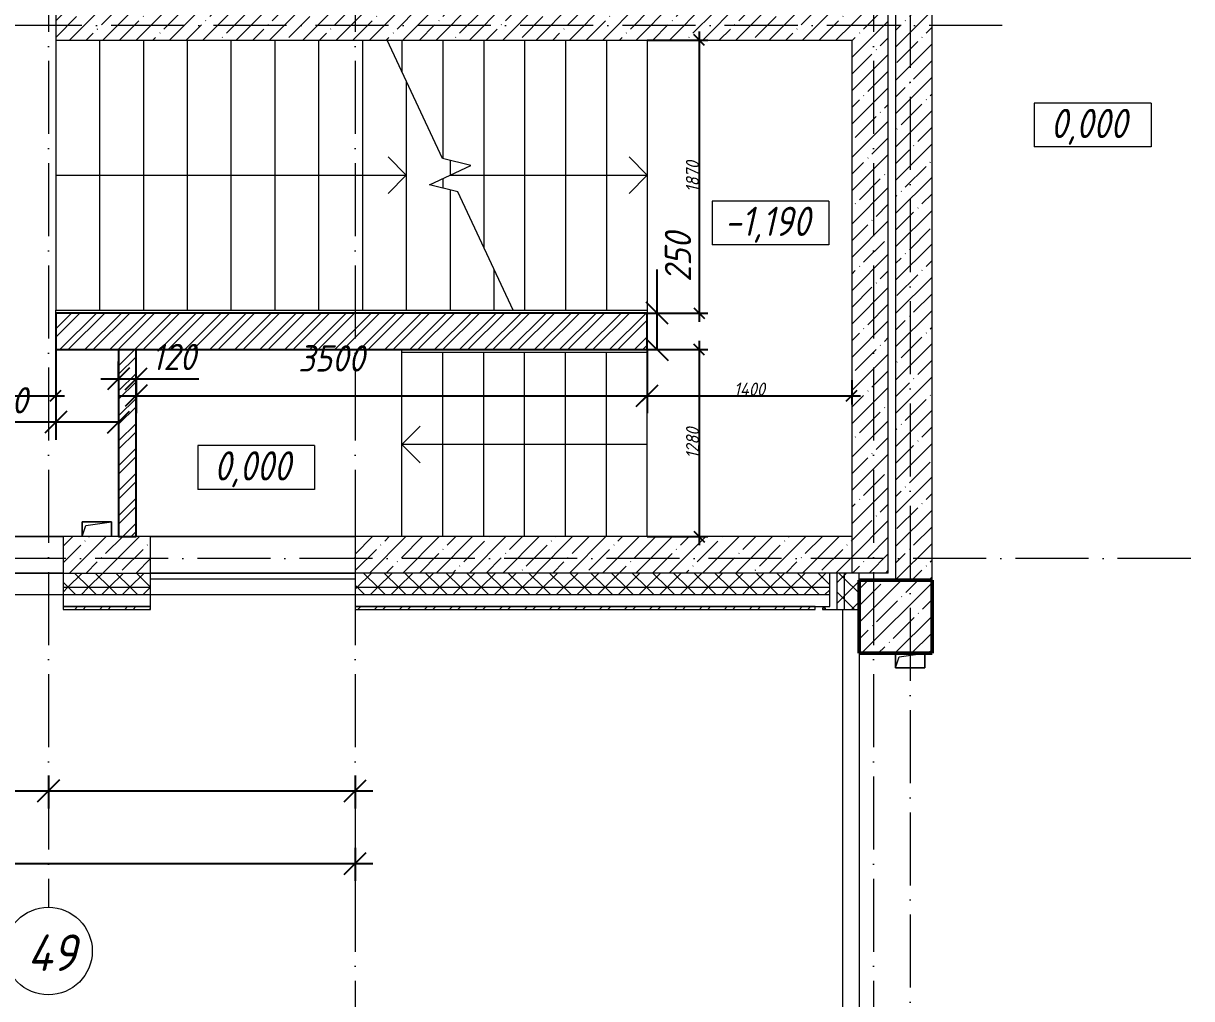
# Model space of a CAD drawing. Header units: millimetres. Extents: x -356862 to 418287, y 0 to 839748.
# Drawn here: x -106222 to -98224, y 596982 to 603663 of the extents above; entities that cross this region are included whole.
import ezdxf

# ---------------------------------------------------------------- set-up
doc = ezdxf.new("R2010")
doc.units = ezdxf.units.MM
doc.linetypes.add('50_200_ШТРИХ_1Т_ш5_п1_п1_', pattern=[700, 500, -100, 0, -100])
for name, color, linetype, lineweight in [('A-____-____-DIMS', 7, 'Continuous', 9), ('A-DOOR-____-OTLN', 7, 'Continuous', 9), ('A-FLOR-____-OTLN', 7, 'Continuous', 9), ('A-GENM-____-OTLN', 7, 'Continuous', 9), ('A-WALL-____-MCUT', 7, 'Continuous', 13), ('A-WALL-____-MCUT-3', 7, 'Continuous', 9), ('A-WALL-____-OTLN', 7, 'Continuous', 9), ('G-____-____-DIMS', 7, 'Continuous', 9), ('S-COLS-____-MCUT', 7, 'Continuous', 50), ('S-COLS-____-OTLN', 7, 'Continuous', 9), ('S-GRID-____-IDEN', 7, 'Continuous', 9), ('S-GRID-____-OTLN-1', 7, '50_200_ШТРИХ_1Т_ш5_п1_п1_', 9), ('S-STRS-____-MBND', 7, 'Continuous', 9), ('S-STRS-____-OTLN-1', 7, 'Continuous', 9)]:
    doc.layers.add(name, color=color, linetype=linetype, lineweight=lineweight)
for name, color, linetype, lineweight, true_color in [('A-DOOR-____-OTLN-1', 7, 'Continuous', 9, 0xffffff), ('A-WALL-____-MCUT-6', 7, 'Continuous', 25, 0x000000), ('A-WALL-____-MCUT-7', 7, 'Continuous', 9, 0x000000), ('A-WALL-____-PATT-2', 7, 'Continuous', 9, 0x787878), ('A-WALL-____-PATT-6', 7, 'Continuous', 9, 0x000000), ('A-WALL-FNSH-MCUT-3', 7, 'Continuous', 9, 0x000000)]:
    doc.layers.add(name, color=color, linetype=linetype, lineweight=lineweight, true_color=true_color)
doc.styles.add('ISOCPEUR_I', font='isocpeui.ttf', dxfattribs={"width": 0.9, "height": 2.5})
doc.styles.add('ISOCPEUR_I_10', font='isocpeui.ttf', dxfattribs={"width": 0.9, "height": 180})
doc.styles.add('ISOCPEUR_I_12', font='isocpeui.ttf', dxfattribs={"width": 0.9, "height": 180})
doc.styles.add('ISOCPEUR_I_2', font='isocpeui.ttf', dxfattribs={"width": 0.85, "height": 2.3})
doc.styles.add('ISOCPEUR_I_7', font='isocpeui.ttf', dxfattribs={"width": 0.9, "height": 90})
doc.dimstyles.new('ISO-1_8_0_9К_СРЕДНИЙ_Кладочные_2', dxfattribs={"dimscale": 304.8, "dimtxt": 89.638306, "dimasz": 0.246063, "dimexe": 0.19685, "dimexo": 0, "dimgap": 0, "dimtad": 1, "dimdec": 3, "dimrnd": 0.001, "dimdsep": 46, "dimtxsty": 'ISOCPEUR_I_7', "dimblk1": 'OBLIQUE', "dimblk2": 'OBLIQUE', "dimsah": 1, "dimcen": 0.09, "dimdle": 0.19685, "dimazin": 0, "dimtfac": 1, "dimtdec": 4, "dimtix": 1, "dimtmove": 1, "dimatfit": 3, "dimfxl": 1, "dimtvp": 1, "dimtolj": 1, "dimtzin": 0, "dimarcsym": 2})
doc.dimstyles.new('ISO-1_8_0_9К_СРЕДНИЙ_Кладочные_3', dxfattribs={"dimscale": 304.8, "dimtxt": 179.276612, "dimasz": 0.492126, "dimexe": 0.393701, "dimexo": 0, "dimgap": 0, "dimtad": 1, "dimdec": 3, "dimrnd": 0.001, "dimdsep": 46, "dimtxsty": 'ISOCPEUR_I_10', "dimblk1": 'OBLIQUE', "dimblk2": 'OBLIQUE', "dimsah": 1, "dimcen": 0.09, "dimdle": 0.393701, "dimazin": 0, "dimtfac": 1, "dimtdec": 4, "dimtix": 1, "dimtmove": 0, "dimatfit": 3, "dimfxl": 1, "dimtvp": 1, "dimtolj": 1, "dimtzin": 0, "dimarcsym": 2})
doc.dimstyles.new('ISO-1_8_0_9К_СРЕДНИЙ_Кладочные_4', dxfattribs={"dimscale": 304.8, "dimtxt": 179.276612, "dimasz": 0.492126, "dimexe": 0.393701, "dimexo": 0, "dimgap": 0, "dimtad": 1, "dimdec": 3, "dimrnd": 0.001, "dimdsep": 46, "dimtxsty": 'ISOCPEUR_I_10', "dimblk1": 'OBLIQUE', "dimblk2": 'OBLIQUE', "dimsah": 1, "dimcen": 0.09, "dimdle": 0.393701, "dimazin": 0, "dimtfac": 1, "dimtdec": 4, "dimtix": 1, "dimtmove": 1, "dimatfit": 3, "dimfxl": 1, "dimtvp": 1, "dimtolj": 1, "dimtzin": 0, "dimarcsym": 2})
doc.dimstyles.new('ISO-2_5_0_9К_БОЛЬШОЙ_ОСИ', dxfattribs={"dimscale": 304.8, "dimtxt": 248.995294, "dimasz": 0.492126, "dimexe": 0.393701, "dimexo": 0, "dimgap": 0, "dimtad": 1, "dimdec": 0, "dimzin": 0, "dimdsep": 46, "dimtxsty": 'ISOCPEUR_I', "dimblk1": 'OBLIQUE', "dimblk2": 'OBLIQUE', "dimsah": 1, "dimcen": 0.09, "dimdle": 0.393701, "dimazin": 0, "dimtfac": 1, "dimtdec": 4, "dimtix": 1, "dimtmove": 0, "dimatfit": 3, "dimfxl": 1, "dimtvp": 1, "dimtolj": 1, "dimtzin": 0, "dimarcsym": 2})
pattern_1 = [(45, (-175000.74, 544716.51), (-85.53659, 85.53659), []), (45, (-174943.71, 544716.51), (-85.53659, 85.53659), [])]
pattern_2 = [(45, (-175000.74, 544716.51), (-70.71068, 70.71068), []), (135, (-175000.74, 544716.51), (-70.71068, -70.71068), [])]
pattern_3 = [(45, (-175000.74, 544716.51), (-114.04925, 114.04925), []), (45, (-174886.69, 544716.51), (-114.04925, 114.04925), [201.612, -40.322, 3.353, -36.97])]

# ---------------------------------------------------------------- blocks, each defined once
blk = doc.blocks.new('BSC_Колонна _Прямоугольная - 500х500-V143-АР1_Кладочный план 1 этажа в осях 1-64_Ю-ЯЯ')
at = {"layer": 'S-COLS-____-OTLN'}
h = blk.add_hatch(dxfattribs=at)
h.set_pattern_fill('FP_147', color=256, style=0, pattern_type=2)
h.set_pattern_definition([(45, (-74750, -54881.04), (-114.04925, 114.04925), []), (45, (-74635.95, -54881.04), (-114.04925, 114.04925), [201.613, -40.323, 3.353, -36.97])])
h.paths.add_polyline_path([(-250, -250), (250, -250), (250, 250), (-250, 250), (-250, -77.8)], flags=0)
at = {"layer": 'S-COLS-____-MCUT'}
for p, q in [((250, 250), (-250, 250)), ((-250, 250), (-250, -250)), ((250, -250), (250, 250)), ((-250, -250), (250, -250))]:
    blk.add_line(p, q, dxfattribs=at)
blk = doc.blocks.new('Проем_Дверь_Прямоугольный - 1400х2400h_дверные проемы-27126712-АР1_Кладочный план 1 этажа в осях 1-64_Ю-ЯЯ')
at = {"layer": 'A-DOOR-____-OTLN-1'}
for p, q in [((700, 125), (-700, 125)), ((700, -125), (-700, -125))]:
    blk.add_line(p, q, dxfattribs=at)
blk = doc.blocks.new('Проем_Дверь_Прямоугольный - 2100х3300h_дверные проемы-27126725-АР1_Кладочный план 1 этажа в осях 1-64_Ю-ЯЯ')
at = {"layer": 'A-DOOR-____-OTLN-1'}
for p, q in [((1050, 125), (-1050, 125)), ((1050, -125), (-1050, -125))]:
    blk.add_line(p, q, dxfattribs=at)
blk = doc.blocks.new('AR_Отверстие прямоугольное _в плите_ - AR_Отверстие прямоугольное _в плите_-V213-АР1_Кладочный план 1 этажа в осях 1-64_Ю-ЯЯ')
at = {"layer": 'A-GENM-____-OTLN'}
for p, q in [((-100, 50), (-100, -50)), ((-100, -50), (-75, 25)), ((-75, 25), (100, 50)), ((100, -50), (100, 50)), ((-100, -50), (100, -50))]:
    blk.add_line(p, q, dxfattribs=at)
blk = doc.blocks.new('AR_Отверстие прямоугольное _в плите_ - AR_Отверстие прямоугольное _в плите_-V236-АР1_Кладочный план 1 этажа в осях 1-64_Ю-ЯЯ')
at = {"layer": 'A-GENM-____-OTLN'}
for p, q in [((100, 50), (-100, 50)), ((-100, 50), (-100, -50)), ((-100, -50), (-75, 25)), ((-75, 25), (100, 50)), ((100, -50), (100, 50))]:
    blk.add_line(p, q, dxfattribs=at)
blk = doc.blocks.new('Ось сетки - Круг_Ø6_00__ISO-2_5_0_9K_-25732049-АР1_Кладочный план 1 этажа в осях 1-64_Ю-ЯЯ')
at = {"layer": 'S-GRID-____-IDEN'}
blk.add_circle((0, 0), 3, dxfattribs=at)
blk = doc.blocks.new('_Oblique')
at = {"color": 0, "linetype": 'ByBlock', "lineweight": -2}
blk.add_line((-0.5, -0.5), (0.5, 0.5), dxfattribs=at)
blk = doc.blocks.new('*D11940')
at = {"layer": 'A-____-____-DIMS', "color": 0, "lineweight": -2, "transparency": 16777216}
for p, q in [((-108300.7, 598511), (-108300.7, 598285)), ((-106050.7, 598511), (-106050.7, 598285)), ((-108420.7, 598405), (-105930.7, 598405))]:
    blk.add_line(p, q, dxfattribs=at)
at = {"layer": 'Defpoints', "color": 0, "transparency": 16777216}
for p in [(-108300.7, 598511), (-106050.7, 598511), (-106050.7, 598405)]:
    blk.add_point(p, dxfattribs=at)
at = {"layer": 'A-____-____-DIMS', "color": 0, "lineweight": -2, "transparency": 16777216, "xscale": 150, "yscale": 150, "zscale": 150, "rotation": 180}
blk.add_blockref('_Oblique', (-108300.7, 598405), dxfattribs=at)
at = {"layer": 'A-____-____-DIMS', "color": 0, "lineweight": -2, "transparency": 16777216, "xscale": 150, "yscale": 150, "zscale": 150}
blk.add_blockref('_Oblique', (-106050.7, 598405), dxfattribs=at)
at = {"layer": 'A-____-____-DIMS', "color": 0, "transparency": 16777216, "insert": (-107175.7, 598406.2), "char_height": 2.5, "width": 758.478, "attachment_point": 5, "style": 'ISOCPEUR_I'}
blk.add_mtext('\\A1;2250', dxfattribs=at)
blk = doc.blocks.new('*D11941')
at = {"layer": 'A-____-____-DIMS', "color": 0, "lineweight": -2, "transparency": 16777216}
for p, q in [((-106050.7, 598511), (-106050.7, 598285)), ((-103950.7, 598511), (-103950.7, 598285)), ((-106170.7, 598405), (-103830.7, 598405))]:
    blk.add_line(p, q, dxfattribs=at)
at = {"layer": 'Defpoints', "color": 0, "transparency": 16777216}
for p in [(-106050.7, 598511), (-103950.7, 598511), (-103950.7, 598405)]:
    blk.add_point(p, dxfattribs=at)
at = {"layer": 'A-____-____-DIMS', "color": 0, "lineweight": -2, "transparency": 16777216, "xscale": 150, "yscale": 150, "zscale": 150, "rotation": 180}
blk.add_blockref('_Oblique', (-106050.7, 598405), dxfattribs=at)
at = {"layer": 'A-____-____-DIMS', "color": 0, "lineweight": -2, "transparency": 16777216, "xscale": 150, "yscale": 150, "zscale": 150}
blk.add_blockref('_Oblique', (-103950.7, 598405), dxfattribs=at)
at = {"layer": 'A-____-____-DIMS', "color": 0, "transparency": 16777216, "insert": (-105000.7, 598406.2), "char_height": 2.5, "width": 701.018, "attachment_point": 5, "style": 'ISOCPEUR_I'}
blk.add_mtext('\\A1;2100', dxfattribs=at)
blk = doc.blocks.new('*D12009')
at = {"layer": 'A-____-____-DIMS', "color": 0, "lineweight": -2, "transparency": 16777216}
for p, q in [((-177350.7, 598014.2), (-177350.7, 597788.2)), ((-103950.7, 598014.2), (-103950.7, 597788.2)), ((-177470.7, 597908.2), (-103830.7, 597908.2))]:
    blk.add_line(p, q, dxfattribs=at)
at = {"layer": 'Defpoints', "color": 0, "transparency": 16777216}
for p in [(-177350.7, 598014.2), (-103950.7, 598014.2), (-103950.7, 597908.2)]:
    blk.add_point(p, dxfattribs=at)
at = {"layer": 'A-____-____-DIMS', "color": 0, "lineweight": -2, "transparency": 16777216, "xscale": 150, "yscale": 150, "zscale": 150, "rotation": 180}
blk.add_blockref('_Oblique', (-177350.7, 597908.2), dxfattribs=at)
at = {"layer": 'A-____-____-DIMS', "color": 0, "lineweight": -2, "transparency": 16777216, "xscale": 150, "yscale": 150, "zscale": 150}
blk.add_blockref('_Oblique', (-103950.7, 597908.2), dxfattribs=at)
at = {"layer": 'A-____-____-DIMS', "color": 0, "transparency": 16777216, "insert": (-140650.7, 597909.4), "char_height": 2.5, "width": 971.082, "attachment_point": 5, "style": 'ISOCPEUR_I'}
blk.add_mtext('\\A1;73400', dxfattribs=at)
blk = doc.blocks.new('*D12441')
at = {"layer": 'A-____-____-DIMS', "color": 0, "lineweight": -2, "transparency": 16777216}
for p, q in [((-106000.7, 601427.6), (-106000.7, 601052.1)), ((-108050.7, 601218.2), (-108050.7, 601052.1)), ((-108110.7, 601112.1), (-105940.7, 601112.1))]:
    blk.add_line(p, q, dxfattribs=at)
at = {"layer": 'Defpoints', "color": 0, "transparency": 16777216}
for p in [(-106000.7, 601427.6), (-108050.7, 601218.2), (-106000.7, 601112.1)]:
    blk.add_point(p, dxfattribs=at)
at = {"layer": 'A-____-____-DIMS', "color": 0, "lineweight": -2, "transparency": 16777216, "xscale": 75, "yscale": 75, "zscale": 75, "rotation": 180}
blk.add_blockref('_Oblique', (-108050.7, 601112.1), dxfattribs=at)
at = {"layer": 'A-____-____-DIMS', "color": 0, "lineweight": -2, "transparency": 16777216, "xscale": 75, "yscale": 75, "zscale": 75}
blk.add_blockref('_Oblique', (-106000.7, 601112.1), dxfattribs=at)
at = {"layer": 'A-____-____-DIMS', "color": 0, "transparency": 16777216, "insert": (-107025.7, 601157.1), "char_height": 90, "width": 546.104, "attachment_point": 5, "style": 'ISOCPEUR_I_7'}
blk.add_mtext('\\A1;2050', dxfattribs=at)
blk = doc.blocks.new('*D12442')
at = {"layer": 'A-____-____-DIMS', "color": 0, "lineweight": -2, "transparency": 16777216}
for p, q in [((-106000.7, 601427.6), (-106000.7, 600810.8)), ((-105570.7, 601218.2), (-105570.7, 600810.8)), ((-106000.7, 600930.8), (-106502.8, 600930.8)), ((-105570.7, 600930.8), (-106120.7, 600930.8))]:
    blk.add_line(p, q, dxfattribs=at)
at = {"layer": 'Defpoints', "color": 0, "transparency": 16777216}
for p in [(-106000.7, 601427.6), (-105570.7, 601218.2), (-105570.7, 600930.8)]:
    blk.add_point(p, dxfattribs=at)
at = {"layer": 'A-____-____-DIMS', "color": 0, "lineweight": -2, "transparency": 16777216, "xscale": 150, "yscale": 150, "zscale": 150, "rotation": 180}
blk.add_blockref('_Oblique', (-106000.7, 600930.8), dxfattribs=at)
at = {"layer": 'A-____-____-DIMS', "color": 0, "lineweight": -2, "transparency": 16777216, "xscale": 150, "yscale": 150, "zscale": 150}
blk.add_blockref('_Oblique', (-105570.7, 600930.8), dxfattribs=at)
at = {"layer": 'A-____-____-DIMS', "color": 0, "transparency": 16777216, "insert": (-106539.9, 601170.8), "char_height": 180, "width": 426.127, "attachment_point": 1, "line_spacing_factor": 1.149209, "style": 'ISOCPEUR_I_10'}
blk.add_mtext('\\A1;430', dxfattribs=at)
blk = doc.blocks.new('*D12443')
at = {"layer": 'A-____-____-DIMS', "color": 0, "lineweight": -2, "transparency": 16777216}
for p, q in [((-105570.7, 601218.2), (-105570.7, 601347.3)), ((-105450.7, 601218.2), (-105450.7, 601347.3)), ((-105690.7, 601227.3), (-105450.7, 601227.3)), ((-105450.7, 601227.3), (-105020.2, 601227.3))]:
    blk.add_line(p, q, dxfattribs=at)
at = {"layer": 'Defpoints', "color": 0, "transparency": 16777216}
for p in [(-105570.7, 601218.2), (-105450.7, 601227.3), (-105450.7, 601218.2)]:
    blk.add_point(p, dxfattribs=at)
at = {"layer": 'A-____-____-DIMS', "color": 0, "lineweight": -2, "transparency": 16777216, "xscale": 150, "yscale": 150, "zscale": 150, "rotation": 180}
blk.add_blockref('_Oblique', (-105570.7, 601227.3), dxfattribs=at)
at = {"layer": 'A-____-____-DIMS', "color": 0, "lineweight": -2, "transparency": 16777216, "xscale": 150, "yscale": 150, "zscale": 150}
blk.add_blockref('_Oblique', (-105450.7, 601227.3), dxfattribs=at)
at = {"layer": 'A-____-____-DIMS', "color": 0, "transparency": 16777216, "insert": (-105344.6, 601467.3), "char_height": 180, "width": 368.207, "attachment_point": 1, "line_spacing_factor": 1.149209, "style": 'ISOCPEUR_I_10'}
blk.add_mtext('\\A1;120', dxfattribs=at)
blk = doc.blocks.new('*D12444')
at = {"layer": 'A-____-____-DIMS', "color": 0, "lineweight": -2, "transparency": 16777216}
for p, q in [((-101950.7, 601427.6), (-101950.7, 600992.1)), ((-105450.7, 601218.2), (-105450.7, 600992.1)), ((-105570.7, 601112.1), (-101830.7, 601112.1))]:
    blk.add_line(p, q, dxfattribs=at)
at = {"layer": 'Defpoints', "color": 0, "transparency": 16777216}
for p in [(-101950.7, 601427.6), (-105450.7, 601218.2), (-101950.7, 601112.1)]:
    blk.add_point(p, dxfattribs=at)
at = {"layer": 'A-____-____-DIMS', "color": 0, "lineweight": -2, "transparency": 16777216, "xscale": 150, "yscale": 150, "zscale": 150, "rotation": 180}
blk.add_blockref('_Oblique', (-105450.7, 601112.1), dxfattribs=at)
at = {"layer": 'A-____-____-DIMS', "color": 0, "lineweight": -2, "transparency": 16777216, "xscale": 150, "yscale": 150, "zscale": 150}
blk.add_blockref('_Oblique', (-101950.7, 601112.1), dxfattribs=at)
at = {"layer": 'A-____-____-DIMS', "color": 0, "transparency": 16777216, "insert": (-104341, 601457.8), "char_height": 180, "width": 546.104, "attachment_point": 1, "line_spacing_factor": 1.149209, "style": 'ISOCPEUR_I_10'}
blk.add_mtext('\\A1;3500', dxfattribs=at)
blk = doc.blocks.new('*D12445')
at = {"layer": 'A-____-____-DIMS', "color": 0, "lineweight": -2, "transparency": 16777216}
for p, q in [((-101950.7, 601427.6), (-101950.7, 601052.1)), ((-100550.7, 601218.2), (-100550.7, 601052.1)), ((-102010.7, 601112.1), (-100490.7, 601112.1))]:
    blk.add_line(p, q, dxfattribs=at)
at = {"layer": 'Defpoints', "color": 0, "transparency": 16777216}
for p in [(-101950.7, 601427.6), (-100550.7, 601218.2), (-100550.7, 601112.1)]:
    blk.add_point(p, dxfattribs=at)
at = {"layer": 'A-____-____-DIMS', "color": 0, "lineweight": -2, "transparency": 16777216, "xscale": 75, "yscale": 75, "zscale": 75, "rotation": 180}
blk.add_blockref('_Oblique', (-101950.7, 601112.1), dxfattribs=at)
at = {"layer": 'A-____-____-DIMS', "color": 0, "lineweight": -2, "transparency": 16777216, "xscale": 75, "yscale": 75, "zscale": 75}
blk.add_blockref('_Oblique', (-100550.7, 601112.1), dxfattribs=at)
at = {"layer": 'A-____-____-DIMS', "color": 0, "transparency": 16777216, "insert": (-101250.7, 601157.1), "char_height": 90, "width": 521.281, "attachment_point": 5, "style": 'ISOCPEUR_I_7'}
blk.add_mtext('\\A1;1400', dxfattribs=at)
blk = doc.blocks.new('*D12446')
at = {"layer": 'A-____-____-DIMS', "color": 0, "lineweight": -2, "transparency": 16777216}
for p, q in [((-101595.4, 603607.6), (-101595.4, 601617.6)), ((-101950.7, 603547.6), (-101535.4, 603547.6)), ((-101950.7, 601677.6), (-101535.4, 601677.6))]:
    blk.add_line(p, q, dxfattribs=at)
at = {"layer": 'Defpoints', "color": 0, "transparency": 16777216}
for p in [(-101950.7, 603547.6), (-101950.7, 601677.6), (-101595.4, 601677.6)]:
    blk.add_point(p, dxfattribs=at)
at = {"layer": 'A-____-____-DIMS', "color": 0, "lineweight": -2, "transparency": 16777216, "xscale": 75, "yscale": 75, "zscale": 75}
for p, rotation in [((-101595.4, 603547.6), 90), ((-101595.4, 601677.6), 270)]:
    blk.add_blockref('_Oblique', p, dxfattribs=dict(at, rotation=rotation))
at = {"layer": 'A-____-____-DIMS', "color": 0, "transparency": 16777216, "insert": (-101641, 602612.6), "char_height": 90, "width": 504.733, "attachment_point": 5, "rotation": 90, "style": 'ISOCPEUR_I_7'}
blk.add_mtext('\\A1;1870', dxfattribs=at)
blk = doc.blocks.new('*D12447')
at = {"layer": 'A-____-____-DIMS', "color": 0, "lineweight": -2, "transparency": 16777216}
for p, q in [((-101882.6, 601677.6), (-101882.6, 601975.9)), ((-101882.6, 601427.6), (-101882.6, 601797.6)), ((-101950.7, 601677.6), (-101762.6, 601677.6)), ((-101950.7, 601427.6), (-101762.6, 601427.6))]:
    blk.add_line(p, q, dxfattribs=at)
at = {"layer": 'Defpoints', "color": 0, "transparency": 16777216}
for p in [(-101950.7, 601677.6), (-101950.7, 601427.6), (-101882.6, 601427.6)]:
    blk.add_point(p, dxfattribs=at)
at = {"layer": 'A-____-____-DIMS', "color": 0, "lineweight": -2, "transparency": 16777216, "xscale": 150, "yscale": 150, "zscale": 150}
for p, rotation in [((-101882.6, 601677.6), 90), ((-101882.6, 601427.6), 270)]:
    blk.add_blockref('_Oblique', p, dxfattribs=dict(at, rotation=rotation))
at = {"layer": 'A-____-____-DIMS', "color": 0, "transparency": 16777216, "insert": (-101830.5, 601891.1), "char_height": 180, "width": 409.578, "attachment_point": 1, "rotation": 90, "line_spacing_factor": 1.149209, "style": 'ISOCPEUR_I_10'}
blk.add_mtext('\\A1;250', dxfattribs=at)
blk = doc.blocks.new('*D12448')
at = {"layer": 'A-____-____-DIMS', "color": 0, "lineweight": -2, "transparency": 16777216}
for p, q in [((-101595.4, 601487.6), (-101595.4, 600087.6)), ((-101950.7, 601427.6), (-101535.4, 601427.6)), ((-101950.7, 600147.6), (-101535.4, 600147.6))]:
    blk.add_line(p, q, dxfattribs=at)
at = {"layer": 'Defpoints', "color": 0, "transparency": 16777216}
for p in [(-101950.7, 601427.6), (-101950.7, 600147.6), (-101595.4, 600147.6)]:
    blk.add_point(p, dxfattribs=at)
at = {"layer": 'A-____-____-DIMS', "color": 0, "lineweight": -2, "transparency": 16777216, "xscale": 75, "yscale": 75, "zscale": 75}
for p, rotation in [((-101595.4, 601427.6), 90), ((-101595.4, 600147.6), 270)]:
    blk.add_blockref('_Oblique', p, dxfattribs=dict(at, rotation=rotation))
at = {"layer": 'A-____-____-DIMS', "color": 0, "transparency": 16777216, "insert": (-101640.4, 600787.6), "char_height": 90, "width": 504.733, "attachment_point": 5, "rotation": 90, "style": 'ISOCPEUR_I_7'}
blk.add_mtext('\\A1;1280', dxfattribs=at)
blk = doc.blocks.new('Высотные отметки - 9_5х3_5_h_-17668430-АР1_Кладочный план 1 этажа в осях 1-64_Ю-ЯЯ')
at = {"layer": 'G-____-____-DIMS'}
for p, q in [((-4, 3), (-4, 0)), ((4, 3), (-4, 3)), ((4, 3), (4, 0)), ((4, 0), (-4, 0))]:
    blk.add_line(p, q, dxfattribs=at)

msp = doc.modelspace()

# ---------------------------------------------------------------- hatches: boundary and pattern name
at = {"layer": 'A-WALL-____-PATT-2'}
h = msp.add_hatch(dxfattribs=at)
h.set_pattern_fill('FP_2', color=256, style=0, pattern_type=2)
h.set_pattern_definition(pattern_3)
h.paths.add_polyline_path([(-100339.9127, 599897.5526), (-100300.7357, 599897.5526), (-100300.7357, 607897.5526), (-100550.7357, 607897.5526), (-100550.7357, 599897.5526)], flags=0)
h = msp.add_hatch(dxfattribs=at)
h.set_pattern_fill('FP_2', color=256, style=0, pattern_type=2)
h.set_pattern_definition(pattern_3)
h.paths.add_polyline_path([(-100000.7357, 599847.5526), (-100000.7357, 607897.5526), (-100250.7357, 607897.5526), (-100250.7357, 599847.5526)], flags=0)
h = msp.add_hatch(dxfattribs=at)
h.set_pattern_fill('FP_2', color=256, style=0, pattern_type=2)
h.set_pattern_definition(pattern_3)
h.paths.add_polyline_path([(-100550.7357, 603547.5526), (-100550.7357, 603797.5526), (-106000.7357, 603797.5526), (-106000.7357, 603547.5526), (-100781.7788, 603547.5526)], flags=0)
h = msp.add_hatch(dxfattribs=at)
h.set_pattern_fill('FP_2', color=256, style=0, pattern_type=2)
h.set_pattern_definition(pattern_3)
h.paths.add_polyline_path([(-102549.2431, 599897.5526), (-100550.7357, 599897.5526), (-100550.7357, 600147.5526), (-103950.7357, 600147.5526), (-103950.7357, 599897.5526)], flags=0)
h.paths.add_polyline_path([(-105950.7357, 599897.5526), (-105350.7357, 599897.5526), (-105350.7357, 600147.5526), (-105950.7357, 600147.5526)], flags=0)
h = msp.add_hatch(dxfattribs=at)
h.set_pattern_fill('FP_1', color=256, style=0, pattern_type=2)
h.set_pattern_definition(pattern_2)
h.paths.add_polyline_path([(-100781.7788, 599797.5526), (-100700.7357, 599797.5526), (-100700.7357, 599897.5526), (-103950.7357, 599897.5526), (-103950.7357, 599797.5526), (-102549.2431, 599797.5526)], flags=0)
h.paths.add_polyline_path([(-105950.7357, 599797.5526), (-105350.7357, 599797.5526), (-105350.7357, 599897.5526), (-105950.7357, 599897.5526)], flags=0)
h.paths.add_polyline_path([(-111900.7357, 599797.5526), (-111000.7357, 599797.5526), (-111000.7357, 599891.5526), (-111075.7357, 599891.5526), (-111075.7357, 599897.5526), (-111900.7357, 599897.5526)], flags=0)
h.paths.add_polyline_path([(-110000.7357, 599797.5526), (-108050.7357, 599797.5526), (-108050.7357, 599897.5526), (-109925.7357, 599897.5526), (-109925.7357, 599891.5526), (-110000.7357, 599891.5526)], flags=0)
h = msp.add_hatch(dxfattribs=at)
h.set_pattern_fill('FP_1', color=256, style=0, pattern_type=2)
h.set_pattern_definition(pattern_2)
h.paths.add_polyline_path([(-100600.7357, 587647.5526), (-100600.7357, 587697.5526), (-100650.7357, 587697.5526), (-100650.7357, 587647.5526)], flags=0)
h.paths.add_polyline_path([(-100650.7357, 599647.5526), (-100600.7357, 599647.5526), (-100600.7357, 599897.5526), (-100650.7357, 599897.5526)], flags=0)
h = msp.add_hatch(dxfattribs=at)
h.set_pattern_fill('FP_1', color=256, style=0, pattern_type=2)
h.set_pattern_definition(pattern_2)
h.paths.add_polyline_path([(-100600.7357, 587647.5526), (-100500.7357, 587647.5526), (-100500.7357, 587697.5526), (-100600.7357, 587697.5526)], flags=0)
h.paths.add_polyline_path([(-100600.7357, 599647.5526), (-100500.7357, 599647.5526), (-100500.7357, 599897.5526), (-100600.7357, 599897.5526), (-100600.7357, 599847.5526)], flags=0)
h = msp.add_hatch(dxfattribs=at)
h.set_pattern_fill('FP_1', color=256, style=0, pattern_type=2)
h.set_pattern_definition(pattern_2)
h.paths.add_polyline_path([(-108050.7357, 599747.5526), (-108050.7357, 599797.5526), (-110000.7357, 599797.5526), (-110000.7357, 599747.5526), (-108735.3681, 599747.5526)], flags=0)
h.paths.add_polyline_path([(-111900.7357, 599747.5526), (-111000.7357, 599747.5526), (-111000.7357, 599797.5526), (-111900.7357, 599797.5526)], flags=0)
h.paths.add_polyline_path([(-100781.7788, 599747.5526), (-100700.7357, 599747.5526), (-100700.7357, 599797.5526), (-103950.7357, 599797.5526), (-103950.7357, 599747.5526), (-102549.2431, 599747.5526)], flags=0)
h.paths.add_polyline_path([(-105950.7357, 599747.5526), (-105350.7357, 599747.5526), (-105350.7357, 599797.5526), (-105950.7357, 599797.5526)], flags=0)
h = msp.add_hatch(dxfattribs=at)
h.set_pattern_fill('FP_3', color=256, style=0, pattern_type=2)
h.set_pattern_definition(pattern_1)
h.paths.add_polyline_path([(-102549.2431, 599647.5526), (-100800.7357, 599647.5526), (-100800.7357, 599667.5526), (-103950.7357, 599667.5526), (-103950.7357, 599647.5526)], flags=0)
h.paths.add_polyline_path([(-111386.5645, 599647.5526), (-111000.7357, 599647.5526), (-111000.7357, 599667.5526), (-112000.7357, 599667.5526), (-112000.7357, 599647.5526)], flags=0)
h.paths.add_polyline_path([(-110000.7357, 599647.5526), (-108050.7357, 599647.5526), (-108050.7357, 599667.5526), (-110000.7357, 599667.5526)], flags=0)
h.paths.add_polyline_path([(-105950.7357, 599647.5526), (-105350.7357, 599647.5526), (-105350.7357, 599667.5526), (-105950.7357, 599667.5526)], flags=0)
h = msp.add_hatch(dxfattribs=at)
h.set_pattern_fill('FP_3', color=256, style=0, pattern_type=2)
h.set_pattern_definition(pattern_1)
h.paths.add_polyline_path([(-100750.7357, 599647.5526), (-100730.7357, 599647.5526), (-100730.7357, 599657.5526), (-100750.7357, 599657.5526)], flags=0)
at = {"layer": 'A-WALL-____-PATT-6'}
h = msp.add_hatch(dxfattribs=at)
h.set_pattern_fill('FP_3', color=256, style=0, pattern_type=2)
h.set_pattern_definition(pattern_1)
h.paths.add_polyline_path([(-106000.7357, 601427.5526), (-101950.7357, 601427.5526), (-101950.7357, 601677.5526), (-106000.7357, 601677.5526)], flags=0)
h = msp.add_hatch(dxfattribs=at)
h.set_pattern_fill('FP_3', color=256, style=0, pattern_type=2)
h.set_pattern_definition(pattern_1)
h.paths.add_polyline_path([(-105450.7357, 600147.5526), (-105450.7357, 601427.5526), (-105570.7357, 601427.5526), (-105570.7357, 600147.5526)], flags=0)

# ---------------------------------------------------------------- linework, layer by layer
at = {"layer": 'A-FLOR-____-OTLN'}
for p, q in [((-106000.7357, 601677.5526), (-106000.7357, 601697.5526)), ((-103630.7357, 600147.5526), (-103630.7357, 601427.5526)), ((-105818.5029, 600147.5526), (-105818.5029, 600247.5526)), ((-105818.5029, 600247.5526), (-105618.5029, 600247.5526)), ((-105618.5029, 600247.5526), (-105618.5029, 600147.5526)), ((-105350.7357, 599857.5526), (-103950.7357, 599857.5526)), ((-100250.7357, 599247.5526), (-100250.7357, 599347.5526)), ((-100050.7357, 599347.5526), (-100050.7357, 599247.5526)), ((-100050.7357, 599247.5526), (-100250.7357, 599247.5526))]:
    msp.add_line(p, q, dxfattribs=at)
at = {"layer": 'A-WALL-____-MCUT'}
for p, q in [((-105950.7357, 599897.5526), (-105950.7357, 599667.5526)), ((-105350.7357, 599667.5526), (-105350.7357, 599897.5526)), ((-103950.7357, 599897.5526), (-103950.7357, 599667.5526)), ((-100700.7357, 599667.5526), (-100700.7357, 599897.5526)), ((-100500.7357, 599847.5526), (-100500.7357, 599897.5526)), ((-105950.7357, 599667.5526), (-105350.7357, 599667.5526)), ((-105350.7357, 599667.5526), (-105950.7357, 599667.5526)), ((-103950.7357, 599667.5526), (-100700.7357, 599667.5526)), ((-100800.7357, 599667.5526), (-103950.7357, 599667.5526)), ((-100730.7357, 599647.5526), (-100730.7357, 599657.5526)), ((-100730.7357, 599647.5526), (-100500.7357, 599647.5526))]:
    msp.add_line(p, q, dxfattribs=at)
at = {"layer": 'A-WALL-____-MCUT-3'}
for p, q in [((-106000.7357, 607897.5526), (-106000.7357, 603547.5526)), ((-100300.7357, 599897.5526), (-100300.7357, 607897.5526)), ((-100250.7357, 607897.5526), (-100250.7357, 599847.5526)), ((-100000.7357, 599847.5526), (-100000.7357, 607897.5526)), ((-106000.7357, 603547.5526), (-100550.7357, 603547.5526)), ((-100550.7357, 603547.5526), (-100550.7357, 599897.5526)), ((-105350.7357, 600147.5526), (-105950.7357, 600147.5526)), ((-105950.7357, 600147.5526), (-105950.7357, 599897.5526)), ((-105350.7357, 599897.5526), (-105350.7357, 600147.5526)), ((-100550.7357, 600147.5526), (-103950.7357, 600147.5526)), ((-103950.7357, 600147.5526), (-103950.7357, 599897.5526)), ((-105950.7357, 599897.5526), (-105350.7357, 599897.5526)), ((-100300.7357, 599897.5526), (-103950.7357, 599897.5526))]:
    msp.add_line(p, q, dxfattribs=at)
at = {"layer": 'A-WALL-____-MCUT-6'}
for p, q in [((-101950.7357, 601677.5526), (-106000.7357, 601677.5526)), ((-106000.7357, 601677.5526), (-106000.7357, 601427.5526)), ((-101950.7357, 601427.5526), (-101950.7357, 601677.5526)), ((-106000.7357, 601427.5526), (-101950.7357, 601427.5526)), ((-105570.7357, 601427.5526), (-105570.7357, 600147.5526)), ((-105450.7357, 600147.5526), (-105450.7357, 601427.5526)), ((-105570.7357, 600147.5526), (-105450.7357, 600147.5526))]:
    msp.add_line(p, q, dxfattribs=at)
at = {"layer": 'A-WALL-____-MCUT-7'}
for p, q in [((-100650.7357, 599647.5526), (-100650.7357, 599897.5526)), ((-100600.7357, 599647.5526), (-100600.7357, 599897.5526)), ((-105350.7357, 599797.5526), (-105950.7357, 599797.5526)), ((-105350.7357, 599747.5526), (-105950.7357, 599747.5526)), ((-100700.7357, 599797.5526), (-103950.7357, 599797.5526)), ((-100700.7357, 599747.5526), (-103950.7357, 599747.5526))]:
    msp.add_line(p, q, dxfattribs=at)
at = {"layer": 'A-WALL-____-OTLN'}
for p, q in [((-108050.7357, 600147.5526), (-105950.7357, 600147.5526)), ((-105350.7357, 600147.5526), (-103950.7357, 600147.5526)), ((-108050.7357, 599897.5526), (-105950.7357, 599897.5526)), ((-105950.7357, 599897.5526), (-108050.7357, 599897.5526)), ((-105350.7357, 599897.5526), (-103950.7357, 599897.5526)), ((-103950.7357, 599897.5526), (-105350.7357, 599897.5526)), ((-105950.7357, 599747.5526), (-108050.7357, 599747.5526)), ((-103950.7357, 599747.5526), (-105350.7357, 599747.5526)), ((-100610.7357, 587757.5526), (-100610.7357, 599647.5526)), ((-100500.7357, 599347.5526), (-100500.7357, 596897.5526))]:
    msp.add_line(p, q, dxfattribs=at)
at = {"layer": 'A-WALL-FNSH-MCUT-3'}
for p, q in [((-105950.7357, 599667.5526), (-105950.7357, 599647.5526)), ((-105950.7357, 599647.5526), (-105350.7357, 599647.5526)), ((-105350.7357, 599647.5526), (-105350.7357, 599667.5526)), ((-103950.7357, 599667.5526), (-103950.7357, 599647.5526)), ((-103950.7357, 599647.5526), (-100800.7357, 599647.5526)), ((-100800.7357, 599647.5526), (-100800.7357, 599667.5526)), ((-100730.7357, 599657.5526), (-100750.7357, 599657.5526)), ((-100750.7357, 599657.5526), (-100750.7357, 599647.5526)), ((-100750.7357, 599647.5526), (-100730.7357, 599647.5526))]:
    msp.add_line(p, q, dxfattribs=at)
at = {"layer": 'S-GRID-____-OTLN-1'}
for p, q in [((-106050.7357, 635609.362), (-106050.7357, 597608.0984)), ((-103950.7357, 635609.362), (-103950.7357, 584985.5274)), ((-100400.7357, 635609.362), (-100400.7357, 584985.5274)), ((-100150.7357, 635363.4396), (-100150.7357, 585159.4508)), ((-99520.6953, 603647.5526), (-179669.5059, 603647.5526)), ((-70926.3291, 599997.5526), (-179669.5059, 599997.5526))]:
    msp.add_line(p, q, dxfattribs=at)
at = {"layer": 'S-STRS-____-MBND'}
for p, q in [((-103353.563, 602735.841), (-103732.0703, 603547.5526)), ((-103442.3463, 602556.5185), (-103159.1251, 602688.5867)), ((-103159.1251, 602688.5867), (-103353.563, 602735.841)), ((-103247.9084, 602509.2641), (-103442.3463, 602556.5185)), ((-102869.4011, 601697.5526), (-103247.9084, 602509.2641))]:
    msp.add_line(p, q, dxfattribs=at)
at = {"layer": 'S-STRS-____-OTLN-1'}
for p, q in [((-106000.7357, 603547.5526), (-106000.7357, 601697.5526)), ((-106000.7357, 603547.5526), (-106000.7357, 601697.5526)), ((-105700.7357, 603547.5526), (-105700.7357, 601697.5526)), ((-105700.7357, 603547.5526), (-105700.7357, 601697.5526)), ((-105400.7357, 603547.5526), (-105400.7357, 601697.5526)), ((-105400.7357, 603547.5526), (-105400.7357, 601697.5526)), ((-105100.7357, 603547.5526), (-105100.7357, 601697.5526)), ((-105100.7357, 603547.5526), (-105100.7357, 601697.5526)), ((-104800.7357, 603547.5526), (-104800.7357, 601697.5526)), ((-104800.7357, 603547.5526), (-104800.7357, 601697.5526)), ((-104500.7357, 603547.5526), (-104500.7357, 601697.5526)), ((-104500.7357, 603547.5526), (-104500.7357, 601697.5526)), ((-104200.7357, 603547.5526), (-104200.7357, 601697.5526)), ((-104200.7357, 603547.5526), (-104200.7357, 601697.5526)), ((-103900.7357, 603547.5526), (-103900.7357, 601697.5526)), ((-103900.7357, 603547.5526), (-103900.7357, 601697.5526)), ((-103630.7357, 603547.5526), (-103630.7357, 603330.2399)), ((-103630.7357, 603547.5526), (-103630.7357, 603330.2399)), ((-103350.7357, 603547.5526), (-103350.7357, 602735.1539)), ((-103350.7357, 603547.5526), (-103350.7357, 602735.1539)), ((-103070.7357, 603547.5526), (-103070.7357, 602129.316)), ((-103070.7357, 603547.5526), (-103070.7357, 602129.316)), ((-102790.7357, 603547.5526), (-102790.7357, 601697.5526)), ((-102790.7357, 603547.5526), (-102790.7357, 601697.5526)), ((-102510.7357, 603547.5526), (-102510.7357, 601697.5526)), ((-102510.7357, 603547.5526), (-102510.7357, 601697.5526)), ((-102230.7357, 603547.5526), (-102230.7357, 601697.5526)), ((-102230.7357, 603547.5526), (-102230.7357, 601697.5526)), ((-101950.7357, 603547.5526), (-101950.7357, 601697.5526)), ((-101950.7357, 603547.5526), (-101950.7357, 601697.5526)), ((-103600.7357, 603265.9047), (-103600.7357, 601697.5526)), ((-103600.7357, 603265.9047), (-103600.7357, 601697.5526)), ((-103600.7357, 602622.5526), (-103725.7357, 602747.5526)), ((-103300.7357, 602723.0024), (-103300.7357, 602622.5526)), ((-103300.7357, 602723.0024), (-103300.7357, 602622.5526)), ((-101950.7357, 602622.5526), (-102075.7357, 602747.5526)), ((-106000.7357, 602622.5526), (-105700.7357, 602622.5526)), ((-105700.7357, 602622.5526), (-105400.7357, 602622.5526)), ((-105400.7357, 602622.5526), (-105100.7357, 602622.5526)), ((-105100.7357, 602622.5526), (-104800.7357, 602622.5526)), ((-104800.7357, 602622.5526), (-104500.7357, 602622.5526)), ((-104500.7357, 602622.5526), (-104200.7357, 602622.5526)), ((-104200.7357, 602622.5526), (-103900.7357, 602622.5526)), ((-103900.7357, 602622.5526), (-103600.7357, 602622.5526)), ((-103600.7357, 602622.5526), (-103725.7357, 602497.5526)), ((-103300.7357, 602622.5526), (-103070.7357, 602622.5526)), ((-103070.7357, 602622.5526), (-102790.7357, 602622.5526)), ((-102790.7357, 602622.5526), (-102510.7357, 602622.5526)), ((-102510.7357, 602622.5526), (-102230.7357, 602622.5526)), ((-102230.7357, 602622.5526), (-101950.7357, 602622.5526)), ((-101950.7357, 602622.5526), (-102075.7357, 602497.5526)), ((-103350.7357, 602599.2372), (-103350.7357, 602534.2543)), ((-103350.7357, 602599.2372), (-103350.7357, 602534.2543)), ((-103300.7357, 602522.1028), (-103300.7357, 601697.5526)), ((-103300.7357, 602522.1028), (-103300.7357, 601697.5526)), ((-103000.7357, 601979.2005), (-103000.7357, 601697.5526)), ((-103000.7357, 601979.2005), (-103000.7357, 601697.5526)), ((-106000.7357, 601697.5526), (-105700.7357, 601697.5526)), ((-105700.7357, 601697.5526), (-105400.7357, 601697.5526)), ((-105400.7357, 601697.5526), (-105100.7357, 601697.5526)), ((-105100.7357, 601697.5526), (-104800.7357, 601697.5526)), ((-104800.7357, 601697.5526), (-104500.7357, 601697.5526)), ((-104500.7357, 601697.5526), (-104200.7357, 601697.5526)), ((-104200.7357, 601697.5526), (-103900.7357, 601697.5526)), ((-103900.7357, 601697.5526), (-103600.7357, 601697.5526)), ((-103600.7357, 601697.5526), (-103300.7357, 601697.5526)), ((-103300.7357, 601697.5526), (-103000.7357, 601697.5526)), ((-103000.7357, 601697.5526), (-102869.4011, 601697.5526)), ((-102869.4011, 601697.5526), (-102790.7357, 601697.5526)), ((-102790.7357, 601697.5526), (-102510.7357, 601697.5526)), ((-102510.7357, 601697.5526), (-102230.7357, 601697.5526)), ((-102230.7357, 601697.5526), (-101950.7357, 601697.5526)), ((-101950.7357, 601697.5526), (-101950.7357, 601677.5526)), ((-103630.7357, 600147.5526), (-103630.7357, 601407.5526)), ((-103350.7357, 601407.5526), (-103630.7357, 601407.5526)), ((-103070.7357, 601407.5526), (-103350.7357, 601407.5526)), ((-103350.7357, 600147.5526), (-103350.7357, 601407.5526)), ((-103350.7357, 600147.5526), (-103350.7357, 601407.5526)), ((-102790.7357, 601407.5526), (-103070.7357, 601407.5526)), ((-103070.7357, 600147.5526), (-103070.7357, 601407.5526)), ((-103070.7357, 600147.5526), (-103070.7357, 601407.5526)), ((-102510.7357, 601407.5526), (-102790.7357, 601407.5526)), ((-102790.7357, 600147.5526), (-102790.7357, 601407.5526)), ((-102790.7357, 600147.5526), (-102790.7357, 601407.5526)), ((-102230.7357, 601407.5526), (-102510.7357, 601407.5526)), ((-102510.7357, 600147.5526), (-102510.7357, 601407.5526)), ((-102510.7357, 600147.5526), (-102510.7357, 601407.5526)), ((-101950.7357, 601407.5526), (-102230.7357, 601407.5526)), ((-102230.7357, 600147.5526), (-102230.7357, 601407.5526)), ((-102230.7357, 600147.5526), (-102230.7357, 601407.5526)), ((-101950.7357, 601427.5526), (-101950.7357, 601407.5526)), ((-101950.7357, 600147.5526), (-101950.7357, 601407.5526)), ((-101950.7357, 600147.5526), (-101950.7357, 601407.5526)), ((-103630.7357, 600777.5526), (-103505.7357, 600902.5526)), ((-103350.7357, 600777.5526), (-103630.7357, 600777.5526)), ((-103630.7357, 600777.5526), (-103505.7357, 600652.5526)), ((-103070.7357, 600777.5526), (-103350.7357, 600777.5526)), ((-102790.7357, 600777.5526), (-103070.7357, 600777.5526)), ((-102510.7357, 600777.5526), (-102790.7357, 600777.5526)), ((-102230.7357, 600777.5526), (-102510.7357, 600777.5526)), ((-101950.7357, 600777.5526), (-102230.7357, 600777.5526))]:
    msp.add_line(p, q, dxfattribs=at)

# ---------------------------------------------------------------- block references
at = {"layer": 'A-DOOR-____-OTLN'}
for name, p in [('Проем_Дверь_Прямоугольный - 2100х3300h_дверные проемы-27126725-АР1_Кладочный план 1 этажа в осях 1-64_Ю-ЯЯ', (-107000.7357, 600022.5526)), ('Проем_Дверь_Прямоугольный - 1400х2400h_дверные проемы-27126712-АР1_Кладочный план 1 этажа в осях 1-64_Ю-ЯЯ', (-104650.7357, 600022.5526))]:
    msp.add_blockref(name, p, dxfattribs=at)
at = {"layer": 'A-GENM-____-OTLN'}
for name, p in [('AR_Отверстие прямоугольное _в плите_ - AR_Отверстие прямоугольное _в плите_-V236-АР1_Кладочный план 1 этажа в осях 1-64_Ю-ЯЯ', (-105718.5029, 600197.5526)), ('AR_Отверстие прямоугольное _в плите_ - AR_Отверстие прямоугольное _в плите_-V213-АР1_Кладочный план 1 этажа в осях 1-64_Ю-ЯЯ', (-100150.7357, 599297.5526))]:
    msp.add_blockref(name, p, dxfattribs=at)
at = {"layer": 'G-____-____-DIMS', "xscale": 99.99999999999993, "yscale": 99.99999999999993, "zscale": 99.99999999999993}
for p in [(-98901.5845, 602815.7955), (-101106.8735, 602145.2228), (-104628.7454, 600470.0562)]:
    msp.add_blockref('Высотные отметки - 9_5х3_5_h_-17668430-АР1_Кладочный план 1 этажа в осях 1-64_Ю-ЯЯ', p, dxfattribs=at)
at = {"layer": 'S-COLS-____-OTLN'}
msp.add_blockref('BSC_Колонна _Прямоугольная - 500х500-V143-АР1_Кладочный план 1 этажа в осях 1-64_Ю-ЯЯ', (-100250.7357, 599597.5526), dxfattribs=at)
at = {"layer": 'S-GRID-____-IDEN', "xscale": 99.99999999999993, "yscale": 99.99999999999993, "zscale": 99.99999999999993, "rotation": 180}
msp.add_blockref('Ось сетки - Круг_Ø6_00__ISO-2_5_0_9K_-25732049-АР1_Кладочный план 1 этажа в осях 1-64_Ю-ЯЯ', (-106050.7357, 597308.0984), dxfattribs=at)

# ---------------------------------------------------------------- texts
at = {"layer": 'G-____-____-DIMS', "char_height": 200, "attachment_point": 1, "line_spacing_factor": 1.149209, "style": 'ISOCPEUR_I_2'}
for s, insert, width in [('0,000', (-99188.4176, 603077.0867), 688.399425), ('-1,190', (-101421.5932, 602406.514), 755.327147), ('0,000', (-104915.5785, 600731.3473), 688.399425)]:
    msp.add_mtext(s, dxfattribs=dict(at, insert=insert, width=width))
at = {"layer": 'S-GRID-____-IDEN', "insert": (-106194.1074, 597422.0321), "char_height": 250, "width": 425.696062, "attachment_point": 1, "style": 'ISOCPEUR_I_12'}
msp.add_mtext('49', dxfattribs=at)

# ---------------------------------------------------------------- dimensions: what is measured, and where the dimension line sits
at = {"layer": 'A-____-____-DIMS'}
for base, p1, p2, override, picture, middle in [((-101595.3729, 601677.5526), (-101950.7357, 603547.5526), (-101950.7357, 601677.5526), {"dimpost": '<>', "dimfxl": 1870}, '*D12446', (-101640.9524, 602612.5526)), ((-101595.3729, 600147.5526), (-101950.7357, 601427.5526), (-101950.7357, 600147.5526), {"dimpost": '<>', "dimfxl": 1280}, '*D12448', (-101640.3729, 600787.5526))]:
    dim = msp.add_linear_dim(base=base, p1=p1, p2=p2, angle=90, dimstyle='ISO-1_8_0_9К_СРЕДНИЙ_Кладочные_2', override=override, dxfattribs=at)
    dim.commit()
    dim.dimension.update_dxf_attribs({"geometry": picture, "text_midpoint": middle})
dim = msp.add_linear_dim(base=(-101882.5986, 601427.5526), p1=(-101950.7357, 601677.5526), p2=(-101950.7357, 601427.5526), angle=90, dimstyle='ISO-1_8_0_9К_СРЕДНИЙ_Кладочные_3', override={"dimpost": '<>', "dimfxl": 250}, dxfattribs=at)
dim.commit()
dim.dimension.update_dxf_attribs({"geometry": '*D12447', "text_midpoint": (-101710.5349, 601975.9002), "dimtype": 160, "text_rotation": 90})
for base, p1, p2, dimstyle, override, picture, middle in [((-106000.7357, 601112.1121), (-108050.7357, 601218.1781), (-106000.7357, 601427.5526), 'ISO-1_8_0_9К_СРЕДНИЙ_Кладочные_2', {"dimpost": '<>', "dimfxl": 2060.664377}, '*D12441', (-107025.7357, 601157.1121)), ((-100550.7357, 601112.1121), (-101950.7357, 601427.5526), (-100550.7357, 601218.1781), 'ISO-1_8_0_9К_СРЕДНИЙ_Кладочные_2', {"dimpost": '<>', "dimfxl": 1415.569735}, '*D12445', (-101250.7357, 601157.1121)), ((-106050.7357, 598404.9777), (-108300.7357, 598511.0437), (-106050.7357, 598511.0437), 'ISO-2_5_0_9К_БОЛЬШОЙ_ОСИ', {"dimpost": '<>', "dimfxl": 2250}, '*D11940', (-107175.7357, 598406.2277)), ((-103950.7357, 598404.9777), (-106050.7357, 598511.0437), (-103950.7357, 598511.0437), 'ISO-2_5_0_9К_БОЛЬШОЙ_ОСИ', {"dimpost": '<>', "dimfxl": 2100}, '*D11941', (-105000.7357, 598406.2277)), ((-103950.7357, 597908.1774), (-177350.7357, 598014.2434), (-103950.7357, 598014.2434), 'ISO-2_5_0_9К_БОЛЬШОЙ_ОСИ', {"dimpost": '<>', "dimfxl": 73400}, '*D12009', (-140650.7357, 597909.4435))]:
    dim = msp.add_linear_dim(base=base, p1=p1, p2=p2, dimstyle=dimstyle, override=override, dxfattribs=at)
    dim.commit()
    dim.dimension.update_dxf_attribs({"geometry": picture, "text_midpoint": middle})
for base, p1, p2, dimstyle, override, picture, middle in [((-105570.7357, 600930.8137), (-106000.7357, 601427.5526), (-105570.7357, 601218.1781), 'ISO-1_8_0_9К_СРЕДНИЙ_Кладочные_3', {"dimpost": '<>', "dimfxl": 478.265278}, '*D12442', (-106326.788, 600930.8137)), ((-105450.7357, 601227.2741), (-105570.7357, 601218.1781), (-105450.7357, 601218.1781), 'ISO-1_8_0_9К_СРЕДНИЙ_Кладочные_3', {"dimpost": '<>', "dimfxl": 120}, '*D12443', (-105160.4584, 601227.2741)), ((-101950.7357, 601112.1121), (-105450.7357, 601218.1781), (-101950.7357, 601427.5526), 'ISO-1_8_0_9К_СРЕДНИЙ_Кладочные_4', {"dimpost": '<>', "dimfxl": 3506.256932}, '*D12444', (-104067.9856, 601217.8038))]:
    dim = msp.add_linear_dim(base=base, p1=p1, p2=p2, dimstyle=dimstyle, override=override, dxfattribs=at)
    dim.commit()
    dim.dimension.update_dxf_attribs({"geometry": picture, "text_midpoint": middle, "dimtype": 160})

doc.saveas('drawing.dxf')
